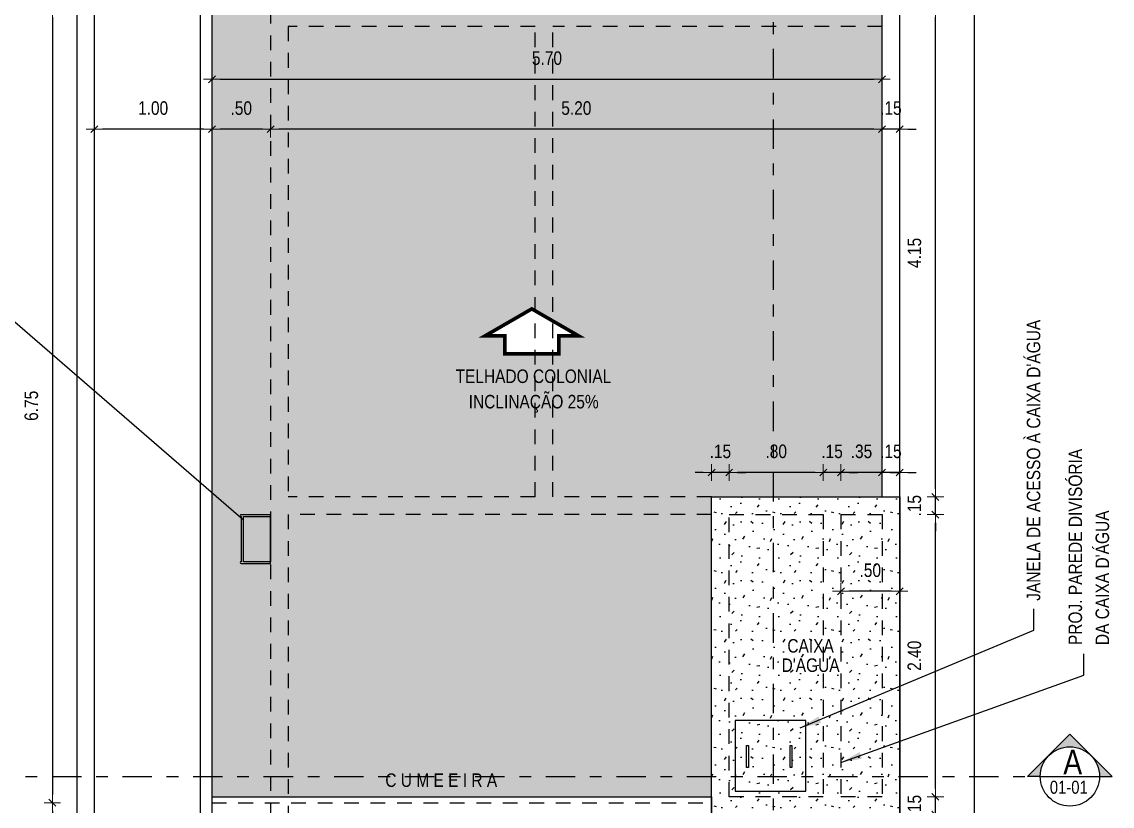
# Model space of a CAD drawing. Extents: x -415 to -176, y -135 to 749.
# Drawn here: x -410.1 to -400.82, y 734.41 to 741.08 of the extents above; entities that cross this region are included whole.
import ezdxf
from ezdxf.enums import TextEntityAlignment as Align

# ---------------------------------------------------------------- set-up
doc = ezdxf.new("R2010")
doc.units = 0
doc.header["$MEASUREMENT"] = 0
doc.header["$PDSIZE"] = -5
doc.linetypes.add('DASHDOT2', pattern=[0.5, 0.25, -0.125, 0, -0.125])
doc.linetypes.add('HIDDEN2', pattern=[0.1875, 0.125, -0.0625])
doc.layers.get('0').update_dxf_attribs({"linetype": 'CONTINUOUS'})
doc.layers.get('Defpoints').update_dxf_attribs({"linetype": 'CONTINUOUS'})
for name, color, linetype, lineweight in [('E-Cta-W', 7, 'CONTINUOUS', 20), ('E-Lay-9', 9, 'CONTINUOUS', 9), ('E-Pen-C', 4, 'CONTINUOUS', 15), ('E-Pen-G', 3, 'CONTINUOUS', 30), ('E-Txt-W', 7, 'CONTINUOUS', 20)]:
    doc.layers.add(name, color=color, linetype=linetype, lineweight=lineweight)
for name, color, linetype in [('E-txt-g', 3, 'CONTINUOUS'), ('LAYER4', 7, 'CONTINUOUS'), ('LAYER5', 8, 'CONTINUOUS'), ('LAYER7', 4, 'CONTINUOUS'), ('TEXTO3', 4, 'CONTINUOUS')]:
    doc.layers.add(name, color=color, linetype=linetype)
doc.styles.add('F2', font='swissc.ttf')
doc.styles.add('REG60', font='romans.shx', dxfattribs={"width": 0.8, "height": 0.15})
doc.styles.add('REG80', font='romans.shx', dxfattribs={"width": 0.8, "height": 0.2})
doc.dimstyles.new('DIMENSION-1', dxfattribs={"dimtxt": 0.11, "dimasz": 0.07, "dimexe": 1, "dimexo": 0, "dimgap": 0.12, "dimtad": 1, "dimzin": 7, "dimdsep": 46, "dimtxsty": 'F2', "dimblk1": 'TRACO', "dimblk2": 'TRACO', "dimsah": 1, "dimcen": 1, "dimse1": 1, "dimse2": 1, "dimclrd": 256, "dimclre": 256, "dimclrt": 6, "dimadec": 0, "dimazin": 0, "dimtfac": 1, "dimtix": 1, "dimtmove": 2, "dimatfit": 3, "dimldrblk": 'TRACO', "dimfxl": 1, "dimtolj": 1, "dimtzin": 0, "dimarcsym": 0})
doc.dimstyles.get("Standard").update_dxf_attribs({"dimtxt": 0.18, "dimasz": 0.18, "dimexe": 0.18, "dimexo": 0.0625, "dimgap": 0.09, "dimtad": 0, "dimtih": 1, "dimtoh": 1, "dimdec": 4, "dimzin": 0, "dimdsep": 46, "dimtxsty": 'Standard', "dimcen": 0.09, "dimadec": 0, "dimazin": 0, "dimtfac": 1, "dimtdec": 4, "dimtofl": 0, "dimtmove": 0, "dimatfit": 3, "dimfxl": 1, "dimtolj": 1, "dimtzin": 0, "dimarcsym": 0})

# ---------------------------------------------------------------- blocks, each defined once
blk = doc.blocks.new('TXT-AMB75')
at = {"layer": 'E-txt-g', "style": 'REG80', "width": 0.8, "flags": 8}
blk.add_attdef('TXT', text='', height=0.2, dxfattribs=at).set_placement((0.005, 0.296), align=Align.CENTER)
at = {"layer": 'E-Txt-W', "style": 'REG60', "width": 0.8, "flags": 8}
blk.add_attdef('TXT', text='', height=0.15, dxfattribs=at).set_placement((0.005, 0.027), align=Align.CENTER)
blk = doc.blocks.new('Seta')
at = {"const_width": 2}
blk.add_lwpolyline([(10, 15), (10, 25.98), (25, 0), (10, -25.98), (10, -15), (0, -15), (0, 15)], close=True, dxfattribs=at)
blk = doc.blocks.new('TRACO')
at = {"layer": 'E-Pen-C'}
for p, q in [((-1, 0), (1, 0)), ((0, 1), (0, -1))]:
    blk.add_line(p, q, dxfattribs=at)
at = {"layer": 'E-Pen-G'}
blk.add_line((-0.42, -0.42), (0.42, 0.42), dxfattribs=at)
blk = doc.blocks.new('*D386')
at = {"color": 4, "lineweight": -2}
for p, q in [((-402.328, 734.5571), (-402.328, 734.6271)), ((-402.328, 734.3371), (-402.328, 734.4871)), ((-402.328, 734.2671), (-402.328, 734.1971))]:
    blk.add_line(p, q, dxfattribs=at)
at = {"layer": 'Defpoints', "color": 0, "linetype": 'Continuous'}
for p in [(-402.7824, 734.4871), (-402.328, 734.4871), (-402.7824, 734.3371)]:
    blk.add_point(p, dxfattribs=at)
at = {"color": 4, "linetype": 'Continuous', "lineweight": -2, "xscale": 0.07, "yscale": 0.07, "zscale": 0.07}
for p, rotation in [((-402.328, 734.4871), 270), ((-402.328, 734.3371), 90)]:
    blk.add_blockref('TRACO', p, dxfattribs=dict(at, rotation=rotation))
at = {"color": 4, "linetype": 'Continuous', "insert": (-402.507, 734.4121), "char_height": 0.115, "attachment_point": 5, "rotation": 90, "style": 'F2'}
blk.add_mtext('\\A1;.15', dxfattribs=at)
blk = doc.blocks.new('*D387')
at = {"color": 4, "lineweight": -2}
blk.add_line((-402.328, 734.5571), (-402.328, 736.8171), dxfattribs=at)
at = {"layer": 'Defpoints', "color": 0, "linetype": 'Continuous'}
for p in [(-402.7824, 736.8871), (-402.328, 736.8871), (-402.7824, 734.4871)]:
    blk.add_point(p, dxfattribs=at)
at = {"color": 4, "linetype": 'Continuous', "lineweight": -2, "xscale": 0.07, "yscale": 0.07, "zscale": 0.07}
for p, rotation in [((-402.328, 736.8871), 90), ((-402.328, 734.4871), 270)]:
    blk.add_blockref('TRACO', p, dxfattribs=dict(at, rotation=rotation))
at = {"color": 4, "linetype": 'Continuous', "insert": (-402.5071, 735.6871), "char_height": 0.115, "attachment_point": 5, "rotation": 90, "style": 'F2'}
blk.add_mtext('\\A1;2.40', dxfattribs=at)
blk = doc.blocks.new('*D388')
at = {"color": 4, "lineweight": -2}
for p, q in [((-402.328, 737.1071), (-402.328, 737.1771)), ((-402.328, 736.8871), (-402.328, 737.0371)), ((-402.328, 736.8171), (-402.328, 736.7471))]:
    blk.add_line(p, q, dxfattribs=at)
at = {"layer": 'Defpoints', "color": 0, "linetype": 'Continuous'}
for p in [(-402.7824, 737.0371), (-402.328, 737.0371), (-402.7824, 736.8871)]:
    blk.add_point(p, dxfattribs=at)
at = {"color": 4, "linetype": 'Continuous', "lineweight": -2, "xscale": 0.07, "yscale": 0.07, "zscale": 0.07}
for p, rotation in [((-402.328, 737.0371), 270), ((-402.328, 736.8871), 90)]:
    blk.add_blockref('TRACO', p, dxfattribs=dict(at, rotation=rotation))
at = {"color": 4, "linetype": 'Continuous', "insert": (-402.507, 736.9621), "char_height": 0.115, "attachment_point": 5, "rotation": 90, "style": 'F2'}
blk.add_mtext('\\A1;.15', dxfattribs=at)
blk = doc.blocks.new('*D389')
at = {"color": 4, "lineweight": -2}
blk.add_line((-402.328, 737.1071), (-402.328, 741.1171), dxfattribs=at)
at = {"layer": 'Defpoints', "color": 0, "linetype": 'Continuous'}
for p in [(-402.7824, 741.1871), (-402.328, 741.1871), (-402.7824, 737.0371)]:
    blk.add_point(p, dxfattribs=at)
at = {"color": 4, "linetype": 'Continuous', "lineweight": -2, "xscale": 0.07, "yscale": 0.07, "zscale": 0.07}
for p, rotation in [((-402.328, 741.1871), 90), ((-402.328, 737.0371), 270)]:
    blk.add_blockref('TRACO', p, dxfattribs=dict(at, rotation=rotation))
at = {"color": 4, "linetype": 'Continuous', "insert": (-402.507, 739.1121), "char_height": 0.115, "attachment_point": 5, "rotation": 90, "style": 'F2'}
blk.add_mtext('\\A1;4.15', dxfattribs=at)
blk = doc.blocks.new('*D392')
at = {"color": 4, "lineweight": -2}
blk.add_line((-401.9982, 745.1171), (-401.9982, 720.2571), dxfattribs=at)
at = {"layer": 'Defpoints', "color": 0, "linetype": 'Continuous'}
for p in [(-402.6324, 745.1871), (-402.6324, 720.1871), (-401.9982, 720.1871)]:
    blk.add_point(p, dxfattribs=at)
at = {"color": 4, "linetype": 'Continuous', "lineweight": -2, "xscale": 0.07, "yscale": 0.07, "zscale": 0.07}
for p, rotation in [((-401.9982, 745.1871), 90), ((-401.9982, 720.1871), 270)]:
    blk.add_blockref('TRACO', p, dxfattribs=dict(at, rotation=rotation))
at = {"color": 4, "linetype": 'Continuous', "insert": (-402.1773, 732.6871), "char_height": 0.115, "attachment_point": 5, "rotation": 90, "style": 'F2'}
blk.add_mtext('\\A1;25.00', dxfattribs=at)
blk = doc.blocks.new('*D395')
at = {"color": 4, "lineweight": -2}
blk.add_line((-409.8386, 741.1171), (-409.8386, 734.5071), dxfattribs=at)
at = {"layer": 'Defpoints', "color": 0, "linetype": 'Continuous'}
for p in [(-407.9824, 741.1871), (-409.8386, 734.4371), (-408.4824, 734.4371)]:
    blk.add_point(p, dxfattribs=at)
at = {"color": 4, "linetype": 'Continuous', "lineweight": -2, "xscale": 0.07, "yscale": 0.07, "zscale": 0.07}
for p, rotation in [((-409.8386, 741.1871), 90), ((-409.8386, 734.4371), 270)]:
    blk.add_blockref('TRACO', p, dxfattribs=dict(at, rotation=rotation))
at = {"color": 4, "linetype": 'Continuous', "insert": (-410.0177, 737.8121), "char_height": 0.115, "attachment_point": 5, "rotation": 90, "style": 'F2'}
blk.add_mtext('\\A1;6.75', dxfattribs=at)
blk = doc.blocks.new('*D396')
at = {"color": 4, "lineweight": -2}
blk.add_line((-409.8386, 734.3671), (-409.8386, 730.8071), dxfattribs=at)
at = {"layer": 'Defpoints', "color": 0, "linetype": 'Continuous'}
for p in [(-408.4824, 734.4371), (-409.8386, 730.7371), (-407.9824, 730.7371)]:
    blk.add_point(p, dxfattribs=at)
at = {"color": 4, "linetype": 'Continuous', "lineweight": -2, "xscale": 0.07, "yscale": 0.07, "zscale": 0.07}
for p, rotation in [((-409.8386, 734.4371), 90), ((-409.8386, 730.7371), 270)]:
    blk.add_blockref('TRACO', p, dxfattribs=dict(at, rotation=rotation))
at = {"color": 4, "linetype": 'Continuous', "insert": (-410.0176, 732.5871), "char_height": 0.115, "attachment_point": 5, "rotation": 90, "style": 'F2'}
blk.add_mtext('\\A1;3.70', dxfattribs=at)
blk = doc.blocks.new('*D418')
at = {"color": 4, "lineweight": -2}
for p, q in [((-402.8524, 740.164), (-402.9224, 740.164)), ((-402.6324, 740.164), (-402.7824, 740.164)), ((-402.5624, 740.164), (-402.4924, 740.164))]:
    blk.add_line(p, q, dxfattribs=at)
at = {"layer": 'Defpoints', "color": 0, "linetype": 'Continuous'}
for p in [(-402.7824, 740.9823), (-402.6324, 740.9823), (-402.7824, 740.164)]:
    blk.add_point(p, dxfattribs=at)
at = {"color": 4, "linetype": 'Continuous', "lineweight": -2, "xscale": 0.07, "yscale": 0.07, "zscale": 0.07}
blk.add_blockref('TRACO', (-402.7824, 740.164), dxfattribs=at)
at = {"color": 4, "linetype": 'Continuous', "lineweight": -2, "xscale": 0.07, "yscale": 0.07, "zscale": 0.07, "rotation": 180}
blk.add_blockref('TRACO', (-402.6324, 740.164), dxfattribs=at)
at = {"color": 4, "linetype": 'Continuous', "insert": (-402.7074, 740.343), "char_height": 0.115, "attachment_point": 5, "style": 'F2'}
blk.add_mtext('\\A1;.15', dxfattribs=at)
blk = doc.blocks.new('*D419')
at = {"color": 4, "lineweight": -2}
blk.add_line((-402.8524, 740.164), (-407.9124, 740.164), dxfattribs=at)
at = {"layer": 'Defpoints', "color": 0, "linetype": 'Continuous'}
for p in [(-402.7824, 740.9823), (-407.9824, 740.164), (-407.9824, 740.164)]:
    blk.add_point(p, dxfattribs=at)
at = {"color": 4, "linetype": 'Continuous', "lineweight": -2, "xscale": 0.07, "yscale": 0.07, "zscale": 0.07, "rotation": 180}
blk.add_blockref('TRACO', (-407.9824, 740.164), dxfattribs=at)
at = {"color": 4, "linetype": 'Continuous', "lineweight": -2, "xscale": 0.07, "yscale": 0.07, "zscale": 0.07}
blk.add_blockref('TRACO', (-402.7824, 740.164), dxfattribs=at)
at = {"color": 4, "linetype": 'Continuous', "insert": (-405.3824, 740.3431), "char_height": 0.115, "attachment_point": 5, "style": 'F2'}
blk.add_mtext('\\A1;5.20', dxfattribs=at)
blk = doc.blocks.new('*D420')
at = {"color": 4, "lineweight": -2}
blk.add_line((-408.0524, 740.164), (-408.4124, 740.164), dxfattribs=at)
at = {"layer": 'Defpoints', "color": 0, "linetype": 'Continuous'}
for p in [(-408.4824, 740.164), (-407.9824, 740.164), (-408.4824, 740.05)]:
    blk.add_point(p, dxfattribs=at)
at = {"color": 4, "linetype": 'Continuous', "lineweight": -2, "xscale": 0.07, "yscale": 0.07, "zscale": 0.07, "rotation": 180}
blk.add_blockref('TRACO', (-408.4824, 740.164), dxfattribs=at)
at = {"color": 4, "linetype": 'Continuous', "lineweight": -2, "xscale": 0.07, "yscale": 0.07, "zscale": 0.07}
blk.add_blockref('TRACO', (-407.9824, 740.164), dxfattribs=at)
at = {"color": 4, "linetype": 'Continuous', "insert": (-408.2324, 740.3429), "char_height": 0.115, "attachment_point": 5, "style": 'F2'}
blk.add_mtext('\\A1;.50', dxfattribs=at)
blk = doc.blocks.new('*D421')
at = {"color": 4, "lineweight": -2}
blk.add_line((-408.5524, 740.164), (-409.4124, 740.164), dxfattribs=at)
at = {"layer": 'Defpoints', "color": 0, "linetype": 'Continuous'}
for p in [(-409.4824, 740.164), (-409.4824, 740.05), (-408.4824, 740.05)]:
    blk.add_point(p, dxfattribs=at)
at = {"color": 4, "linetype": 'Continuous', "lineweight": -2, "xscale": 0.07, "yscale": 0.07, "zscale": 0.07, "rotation": 180}
blk.add_blockref('TRACO', (-409.4824, 740.164), dxfattribs=at)
at = {"color": 4, "linetype": 'Continuous', "lineweight": -2, "xscale": 0.07, "yscale": 0.07, "zscale": 0.07}
blk.add_blockref('TRACO', (-408.4824, 740.164), dxfattribs=at)
at = {"color": 4, "linetype": 'Continuous', "insert": (-408.9824, 740.343), "char_height": 0.115, "attachment_point": 5, "style": 'F2'}
blk.add_mtext('\\A1;1.00', dxfattribs=at)
blk = doc.blocks.new('*D422')
at = {"color": 4, "lineweight": -2}
blk.add_line((-408.4124, 740.5887), (-402.8524, 740.5887), dxfattribs=at)
at = {"layer": 'Defpoints', "color": 0, "linetype": 'Continuous'}
for p in [(-408.4824, 740.5991), (-402.7824, 740.5991), (-402.7824, 740.5887)]:
    blk.add_point(p, dxfattribs=at)
at = {"color": 4, "linetype": 'Continuous', "lineweight": -2, "xscale": 0.07, "yscale": 0.07, "zscale": 0.07, "rotation": 180}
blk.add_blockref('TRACO', (-408.4824, 740.5887), dxfattribs=at)
at = {"color": 4, "linetype": 'Continuous', "lineweight": -2, "xscale": 0.07, "yscale": 0.07, "zscale": 0.07}
blk.add_blockref('TRACO', (-402.7824, 740.5887), dxfattribs=at)
at = {"color": 4, "linetype": 'Continuous', "insert": (-405.6324, 740.7676), "char_height": 0.115, "attachment_point": 5, "style": 'F2'}
blk.add_mtext('\\A1;5.70', dxfattribs=at)
blk = doc.blocks.new('A$C52F82244')
at = {"layer": 'LAYER5'}
blk.add_hatch(color=2, dxfattribs=at).paths.add_polyline_path([(0.5, 0.85), (0, 0.35), (0.15, 0.35, -1), (0.85, 0.35), (1, 0.35)])
at = {"layer": 'LAYER4', "color": 2}
blk.add_line((0.15, 0.35), (0.85, 0.35), dxfattribs=at)
at = {"layer": 'LAYER7', "color": 2}
for p, q in [((0.5, 0.85), (0, 0.35)), ((0.5, 0.85), (1, 0.35)), ((0.15, 0.35), (0, 0.35)), ((0.85, 0.35), (1, 0.35))]:
    blk.add_line(p, q, dxfattribs=at)
blk.add_circle((0.5, 0.35), 0.35, dxfattribs=at)
blk = doc.blocks.new('*D432')
at = {"color": 4, "lineweight": -2}
blk.add_line((-410.2114, 720.2571), (-410.2114, 745.1171), dxfattribs=at)
at = {"layer": 'Defpoints', "color": 0, "linetype": 'Continuous'}
for p in [(-410.2114, 745.1871), (-409.6324, 745.1871), (-409.6324, 720.1871)]:
    blk.add_point(p, dxfattribs=at)
at = {"color": 4, "linetype": 'Continuous', "lineweight": -2, "xscale": 0.07, "yscale": 0.07, "zscale": 0.07}
for p, rotation in [((-410.2114, 745.1871), 90), ((-410.2114, 720.1871), 270)]:
    blk.add_blockref('TRACO', p, dxfattribs=dict(at, rotation=rotation))
at = {"color": 4, "linetype": 'Continuous', "insert": (-410.3905, 732.6871), "char_height": 0.115, "attachment_point": 5, "rotation": 90, "style": 'F2'}
blk.add_mtext('\\A1;25.00', dxfattribs=at)
blk = doc.blocks.new('*D442')
at = {"color": 4, "lineweight": -2}
blk.add_line((-402.7024, 736.2348), (-403.0624, 736.2348), dxfattribs=at)
at = {"layer": 'Defpoints', "color": 0, "linetype": 'Continuous'}
for p in [(-403.1324, 736.4865), (-402.6324, 736.4865), (-403.1324, 736.2348)]:
    blk.add_point(p, dxfattribs=at)
at = {"color": 4, "linetype": 'Continuous', "lineweight": -2, "xscale": 0.07, "yscale": 0.07, "zscale": 0.07, "rotation": 180}
blk.add_blockref('TRACO', (-403.1324, 736.2348), dxfattribs=at)
at = {"color": 4, "linetype": 'Continuous', "lineweight": -2, "xscale": 0.07, "yscale": 0.07, "zscale": 0.07}
blk.add_blockref('TRACO', (-402.6324, 736.2348), dxfattribs=at)
at = {"color": 4, "linetype": 'Continuous', "insert": (-402.8824, 736.4137), "char_height": 0.115, "attachment_point": 5, "style": 'F2'}
blk.add_mtext('\\A1;.50', dxfattribs=at)
blk = doc.blocks.new('*D444')
at = {"color": 4, "lineweight": -2}
for p, q in [((-402.8524, 737.2453), (-402.9224, 737.2453)), ((-402.6324, 737.2453), (-402.7824, 737.2453)), ((-402.5624, 737.2453), (-402.4924, 737.2453))]:
    blk.add_line(p, q, dxfattribs=at)
at = {"layer": 'Defpoints', "color": 0, "linetype": 'Continuous'}
for p in [(-402.7824, 737.2453), (-402.7824, 737.0371), (-402.6324, 737.0371)]:
    blk.add_point(p, dxfattribs=at)
at = {"color": 4, "linetype": 'Continuous', "lineweight": -2, "xscale": 0.07, "yscale": 0.07, "zscale": 0.07}
blk.add_blockref('TRACO', (-402.7824, 737.2453), dxfattribs=at)
at = {"color": 4, "linetype": 'Continuous', "lineweight": -2, "xscale": 0.07, "yscale": 0.07, "zscale": 0.07, "rotation": 180}
blk.add_blockref('TRACO', (-402.6324, 737.2453), dxfattribs=at)
at = {"color": 4, "linetype": 'Continuous', "insert": (-402.7074, 737.4244), "char_height": 0.115, "attachment_point": 5, "style": 'F2'}
blk.add_mtext('\\A1;.15', dxfattribs=at)
blk = doc.blocks.new('*D445')
at = {"color": 4, "lineweight": -2}
for p, q in [((-403.2024, 737.2453), (-403.2724, 737.2453)), ((-402.7824, 737.2453), (-403.1324, 737.2453)), ((-402.7124, 737.2453), (-402.6424, 737.2453))]:
    blk.add_line(p, q, dxfattribs=at)
at = {"layer": 'Defpoints', "color": 0, "linetype": 'Continuous'}
for p in [(-403.1324, 737.2453), (-402.7824, 737.0371), (-403.1324, 736.8871)]:
    blk.add_point(p, dxfattribs=at)
at = {"color": 4, "linetype": 'Continuous', "lineweight": -2, "xscale": 0.07, "yscale": 0.07, "zscale": 0.07}
blk.add_blockref('TRACO', (-403.1324, 737.2453), dxfattribs=at)
at = {"color": 4, "linetype": 'Continuous', "lineweight": -2, "xscale": 0.07, "yscale": 0.07, "zscale": 0.07, "rotation": 180}
blk.add_blockref('TRACO', (-402.7824, 737.2453), dxfattribs=at)
at = {"color": 4, "linetype": 'Continuous', "insert": (-402.9574, 737.4243), "char_height": 0.115, "attachment_point": 5, "style": 'F2'}
blk.add_mtext('\\A1;.35', dxfattribs=at)
blk = doc.blocks.new('*D446')
at = {"color": 4, "lineweight": -2}
for p, q in [((-403.3524, 737.2453), (-403.4224, 737.2453)), ((-403.1324, 737.2453), (-403.2824, 737.2453)), ((-403.0624, 737.2453), (-402.9924, 737.2453))]:
    blk.add_line(p, q, dxfattribs=at)
at = {"layer": 'Defpoints', "color": 0, "linetype": 'Continuous'}
for p in [(-403.2824, 737.2453), (-403.2824, 736.8871), (-403.1324, 736.8871)]:
    blk.add_point(p, dxfattribs=at)
at = {"color": 4, "linetype": 'Continuous', "lineweight": -2, "xscale": 0.07, "yscale": 0.07, "zscale": 0.07}
blk.add_blockref('TRACO', (-403.2824, 737.2453), dxfattribs=at)
at = {"color": 4, "linetype": 'Continuous', "lineweight": -2, "xscale": 0.07, "yscale": 0.07, "zscale": 0.07, "rotation": 180}
blk.add_blockref('TRACO', (-403.1324, 737.2453), dxfattribs=at)
at = {"color": 4, "linetype": 'Continuous', "insert": (-403.2074, 737.4244), "char_height": 0.115, "attachment_point": 5, "style": 'F2'}
blk.add_mtext('\\A1;.15', dxfattribs=at)
blk = doc.blocks.new('*D447')
at = {"color": 4, "lineweight": -2}
blk.add_line((-403.3524, 737.2453), (-404.0124, 737.2453), dxfattribs=at)
at = {"layer": 'Defpoints', "color": 0, "linetype": 'Continuous'}
for p in [(-404.0824, 737.2453), (-404.0824, 736.8871), (-403.2824, 736.8871)]:
    blk.add_point(p, dxfattribs=at)
at = {"color": 4, "linetype": 'Continuous', "lineweight": -2, "xscale": 0.07, "yscale": 0.07, "zscale": 0.07, "rotation": 180}
blk.add_blockref('TRACO', (-404.0824, 737.2453), dxfattribs=at)
at = {"color": 4, "linetype": 'Continuous', "lineweight": -2, "xscale": 0.07, "yscale": 0.07, "zscale": 0.07}
blk.add_blockref('TRACO', (-403.2824, 737.2453), dxfattribs=at)
at = {"color": 4, "linetype": 'Continuous', "insert": (-403.6824, 737.4244), "char_height": 0.115, "attachment_point": 5, "style": 'F2'}
blk.add_mtext('\\A1;.80', dxfattribs=at)
blk = doc.blocks.new('*D448')
at = {"color": 4, "lineweight": -2}
for p, q in [((-404.3024, 737.2453), (-404.3724, 737.2453)), ((-404.0824, 737.2453), (-404.2324, 737.2453)), ((-404.0124, 737.2453), (-403.9424, 737.2453))]:
    blk.add_line(p, q, dxfattribs=at)
at = {"layer": 'Defpoints', "color": 0, "linetype": 'Continuous'}
for p in [(-404.2324, 737.2453), (-404.2324, 736.8871), (-404.0824, 736.8871)]:
    blk.add_point(p, dxfattribs=at)
at = {"color": 4, "linetype": 'Continuous', "lineweight": -2, "xscale": 0.07, "yscale": 0.07, "zscale": 0.07}
blk.add_blockref('TRACO', (-404.2324, 737.2453), dxfattribs=at)
at = {"color": 4, "linetype": 'Continuous', "lineweight": -2, "xscale": 0.07, "yscale": 0.07, "zscale": 0.07, "rotation": 180}
blk.add_blockref('TRACO', (-404.0824, 737.2453), dxfattribs=at)
at = {"color": 4, "linetype": 'Continuous', "insert": (-404.1574, 737.4244), "char_height": 0.115, "attachment_point": 5, "style": 'F2'}
blk.add_mtext('\\A1;.15', dxfattribs=at)

msp = doc.modelspace()

# ---------------------------------------------------------------- hatches: boundary and pattern name
at = {"linetype": 'Continuous'}
h = msp.add_hatch(dxfattribs=at)
h.set_pattern_fill('TROOF1', color=8, scale=0.15, angle=180, style=0, pattern_type=2)
h.set_pattern_definition([(180, (0, 0), (-0.15, -0.15), [0.048, -0.102]), (305.2176, (-0.144, -0.015), (-1.05000017453, 1.49999987498), [0.03121305, -3.0900849]), (340.71, (-0.126, -0.0405), (-2.550000777635, 0.8999979741), [0.0317844, -3.1466586]), (19.29, (-0.096, -0.051), (2.550000777635, 0.8999979741), [0.0317844, -3.1466586]), (54.7824, (-0.066, -0.0405), (1.05000017453, 1.49999987498), [0.03121305, -3.0900849]), (90, (-0.048, -0.015), (-0.15, 0.15), [0.015, -0.135]), (270, (-0.144, 2e-17), (0.15, -0.15), [0.015, -0.135]), (180, (-7e-19, -0.006), (-0.15, -0.15), [0.042, -0.108]), (306.3844, (-0.15, -0.018), (-1.650001937525, 2.24999858293), [0.0354012, -3.50472585]), (342.3499, (-0.129, -0.0465), (2.850000422915, -0.899998778574), [0.0346302, -3.42838875]), (17.6501, (-0.096, -0.057), (-2.850000422915, -0.899998778574), [0.0346302, -3.42838875]), (53.6156, (-0.063, -0.0465), (1.650001937525, 2.24999858293), [0.0354012, -3.50472585]), (90, (-0.042, -0.018), (-0.15, 0.15), [0.012, -0.138]), (270, (-0.15, -0.006), (0.15, -0.15), [0.012, -0.138]), (180, (-0.144, -0.006), (-0.15, -0.15), [0.006, -0.144]), (267.3974, (-0.042, -0.018), (0.1500021288, 3.149999897937), [0.13213635, -3.17127105]), (272.6026, (-0.15, -0.018), (0.1500021288, -3.149999897937), [0.13213635, -3.17127105]), (180, (-0.144, 2e-17), (-0.15, -0.15), [0.006, -0.144])])
h.paths.add_polyline_path([(-408.4824, 742.2871), (-405.6824, 742.2871), (-405.6824, 741.6871), (-402.7824, 741.6871), (-402.7824, 737.0371), (-404.2324, 737.0371), (-404.2324, 734.4871), (-408.4824, 734.4871)])
h.paths.add_polyline_path([(-406.393, 737.9732), (-405.1025, 737.9732), (-405.1025, 738.154), (-406.393, 738.154)], flags=24)
h.paths.add_polyline_path([(-406.3128, 737.71), (-405.1778, 737.71), (-405.1778, 737.979), (-406.3128, 737.979)], flags=24)
h.paths.add_polyline_path([(-405.9904, 738.4071), (-406.1583, 738.4071), (-405.7611, 738.6364), (-405.3639, 738.4071), (-405.5318, 738.4071), (-405.5318, 738.2542), (-405.9904, 738.2542)], flags=16)
h.paths.add_polyline_path([(-407.0177, 734.5389), (-406.0084, 734.5389), (-406.0084, 734.7197), (-407.0177, 734.7197)], flags=24)
h.paths.add_polyline_path([(-405.7943, 740.6465), (-405.47, 740.6465), (-405.47, 740.8873), (-405.7943, 740.8873)], flags=24)
h.paths.add_polyline_path([(-408.359, 740.2218), (-408.111, 740.2218), (-408.111, 740.4626), (-408.359, 740.4626)], flags=24)
h.paths.add_polyline_path([(-405.5443, 740.2219), (-405.22, 740.2219), (-405.22, 740.4628), (-405.5443, 740.4628)], flags=24)
h.paths.add_polyline_path([(-404.2835, 737.3032), (-404.0354, 737.3032), (-404.0354, 737.544), (-404.2835, 737.544)], flags=24)
h.paths.add_polyline_path([(-403.809, 737.3032), (-403.561, 737.3032), (-403.561, 737.544), (-403.809, 737.544)], flags=24)
h.paths.add_polyline_path([(-403.3335, 737.3032), (-403.0854, 737.3032), (-403.0854, 737.544), (-403.3335, 737.544)], flags=24)
h.paths.add_polyline_path([(-403.0835, 737.3031), (-402.8354, 737.3031), (-402.8354, 737.544), (-403.0835, 737.544)], flags=24)
h.paths.add_polyline_path([(-402.8335, 737.3032), (-402.5854, 737.3032), (-402.5854, 737.544), (-402.8335, 737.544)], flags=9)
h = msp.add_hatch(dxfattribs=at)
h.set_pattern_fill('STIP2', color=8, scale=0.5, angle=-90, style=0, pattern_type=2)
h.set_pattern_definition([(270, (0.435, -0.045), (0.5, -8e-17), [0, -0.5]), (270, (0.355, -0.105), (0.5, -8e-17), [0, -0.5]), (270, (0.235, -0.08), (0.5, -8e-17), [0, -0.5]), (270, (0.12, -0.255), (0.5, -8e-17), [0, -0.5]), (270, (0.3, -0.24), (0.5, -8e-17), [0, -0.5]), (270, (0.42, -0.375), (0.5, -8e-17), [0, -0.5]), (270, (0.455, -0.2), (0.5, -8e-17), [0, -0.5]), (270, (0.25, -0.41), (0.5, -8e-17), [0, -0.5]), (270, (0.09, -0.385), (0.5, -8e-17), [0, -0.5]), (270, (0.015, -0.015), (0.5, -8e-17), [0, -0.5]), (270, (0.115, -0.105), (0.5, -8e-17), [0, -0.5]), (270, (0.02, -0.175), (0.5, -8e-17), [0, -0.5]), (270, (0.34, -0.48), (0.5, -8e-17), [0, -0.5]), (270, (0.215, -0.32), (0.5, -8e-17), [0, -0.5]), (270, (0.38, -0.28), (0.5, -8e-17), [0, -0.5]), (270, (0.335, -0.365), (0.5, -8e-17), [0, -0.5]), (270, (0.2, -0.185), (0.5, -8e-17), [0, -0.5]), (270, (0.47, -0.325), (0.5, -8e-17), [0, -0.5]), (270, (0.175, -0.48), (0.5, -8e-17), [0, -0.5]), (270, (0.025, -0.465), (0.5, -8e-17), [0, -0.5]), (345.9638, (0.285, -0.09), (-1.500000273, 0.499999029), [0.0206155, -2.0409375]), (239.0362, (0.39, -0.175), (1.000001242, 1.499999011), [0.029155, -2.886321]), (248.1986, (0.275, -0.32), (-0.499999955, -1.500000137), [0.026926, -2.6656565]), (59.0362, (0.035, -0.325), (-1.000001242, -1.499999011), [0.029155, -2.886321]), (323.1301, (0.1, -0.17), (1.499999959, -1.000000062), [0.025, -2.475]), (225, (0.46, -0.435), (-2e-16, -0.50000015), [0.0282845, -0.6788225]), (11.3099, (0.15, -0.4), (2.000000376, 0.499998816), [0.025495, -2.5240145]), (233.1301, (0.17, -0.03), (-1.000000062, -1.499999959), [0.025, -2.475]), (225, (0.485, -0.09), (-2e-16, -0.50000015), [0.021213, -0.6858935])])
h.paths.add_polyline_path([(-404.2324, 737.0371), (-402.6324, 737.0371), (-402.6324, 734.3371), (-404.2324, 734.3371)])
h.paths.add_polyline_path([(-403.6021, 735.6808), (-403.178, 735.6808), (-403.178, 735.8616), (-403.6021, 735.8616)], flags=24)
h.paths.add_polyline_path([(-403.6571, 735.5093), (-403.123, 735.5093), (-403.123, 735.7328), (-403.6571, 735.7328)], flags=24)
h.paths.add_polyline_path([(-403.009, 736.2926), (-402.761, 736.2926), (-402.761, 736.5334), (-403.009, 736.5334)], flags=24)

# ---------------------------------------------------------------- linework, layer by layer
at = {"color": 7, "linetype": 'Continuous'}
msp.add_lwpolyline([(-407.9824, 736.4705), (-407.9824, 736.8865), (-408.2344, 736.8865, 1), (-408.2344, 736.8705), (-408.2344, 736.4865, 1), (-408.2344, 736.4705)], format="xyb", close=True, dxfattribs=at)
msp.add_lwpolyline([(-407.9824, 736.8705), (-407.9824, 736.4865), (-408.2144, 736.4865), (-408.2144, 736.8705)], close=True, dxfattribs=at)
at = {"color": 8, "linetype": 'Continuous'}
for points in [[(-404.0303, 734.5355), (-403.4303, 734.5355), (-403.4303, 735.1355), (-404.0303, 735.1355)], [(-403.9348, 734.9249), (-403.9192, 734.9249), (-403.9192, 734.7379), (-403.9348, 734.7379)], [(-403.5648, 734.9249), (-403.5492, 734.9249), (-403.5492, 734.7379), (-403.5648, 734.7379)]]:
    msp.add_lwpolyline(points, close=True, dxfattribs=at)
at = {"layer": 'TEXTO3', "color": 2, "linetype": 'DASHDOT2'}
for p, q in [((-403.7046, 711.7978), (-403.7046, 746.5191)), ((-410.4421, 734.6607), (-400.8248, 734.6607))]:
    msp.add_line(p, q, dxfattribs=at)
at = {"layer": 'TEXTO3', "color": 7}
for p, q in [((-409.6324, 745.1871), (-409.6324, 720.6371)), ((-409.4824, 745.0371), (-409.4824, 720.6371))]:
    msp.add_line(p, q, dxfattribs=at)
at = {"layer": 'TEXTO3', "color": 8}
msp.add_line((-408.5824, 742.3871), (-408.5824, 730.1371), dxfattribs=at)
at = {"layer": 'TEXTO3', "color": 2}
for p, q in [((-402.7824, 737.0371), (-402.7824, 741.8371)), ((-402.6324, 734.4871), (-402.6324, 741.8371)), ((-408.4824, 741.6871), (-408.4824, 730.2371)), ((-408.4824, 734.4871), (-404.2324, 734.4871))]:
    msp.add_line(p, q, dxfattribs=at)
at = {"layer": 'TEXTO3', "color": 7, "linetype": 'HIDDEN2'}
for p, q in [((-407.9824, 741.1871), (-407.9824, 730.7371)), ((-407.8324, 741.0371), (-407.8324, 737.0371)), ((-405.7324, 741.0371), (-407.8324, 741.0371)), ((-405.7324, 737.0371), (-405.7324, 741.0371)), ((-402.7824, 741.0371), (-405.5824, 741.0371)), ((-405.5824, 737.0371), (-405.5824, 741.0371)), ((-405.7324, 737.0371), (-407.8324, 737.0371)), ((-404.2324, 737.0371), (-405.5824, 737.0371)), ((-404.2324, 736.8871), (-407.8324, 736.8871)), ((-407.8324, 736.8871), (-407.8324, 730.8871))]:
    msp.add_line(p, q, dxfattribs=at)
at = {"layer": 'TEXTO3', "color": 8, "linetype": 'HIDDEN2'}
for p, q in [((-403.2824, 736.8871), (-403.2824, 734.4871)), ((-403.1324, 736.8871), (-403.1324, 734.4871)), ((-408.4824, 734.4371), (-404.2324, 734.4371))]:
    msp.add_line(p, q, dxfattribs=at)
at = {"layer": 'TEXTO3', "color": 5}
for p, q in [((-404.2324, 734.4871), (-404.2324, 733.1871)), ((-402.6324, 733.1871), (-402.6324, 734.4871))]:
    msp.add_line(p, q, dxfattribs=at)
msp.add_lwpolyline([(-404.2324, 737.0371), (-402.6324, 737.0371), (-402.6324, 734.3371), (-404.2324, 734.3371)], close=True, dxfattribs=at)
at = {"layer": 'TEXTO3', "color": 8, "linetype": 'HIDDEN2'}
for points in [[(-403.2824, 734.4871), (-404.0824, 734.4871), (-404.0824, 736.8871), (-403.2824, 736.8871)], [(-403.1324, 736.8871), (-402.7824, 736.8871), (-402.7824, 734.4871), (-403.1324, 734.4871)]]:
    msp.add_lwpolyline(points, dxfattribs=at)

# ---------------------------------------------------------------- block references
ref = msp.add_blockref('TXT-AMB75', (-405.7453, 737.79), dxfattribs=dict(xscale=-0.7290000000000001, yscale=0.7290000000000001, zscale=0.7290000000000001))
ref.add_attrib('TXT', 'TELHADO COLONIAL', dxfattribs={"layer": 'E-txt-g', "color": 2, "height": 0.115, "style": 'F2'}).set_placement((-405.7477, 738.0061), align=Align.CENTER)
ref.add_attrib('TXT', 'INCLINAÇÃO 25%', dxfattribs={"layer": 'E-Txt-W', "height": 0.115, "style": 'F2'}).set_placement((-405.7453, 737.79), align=Align.CENTER)
ref = msp.add_blockref('TXT-AMB75', (-403.394, 735.4976), dxfattribs=dict(xscale=0.7290000000000001, yscale=0.7290000000000001, zscale=0.7290000000000001))
ref.add_attrib('TXT', 'CAIXA', dxfattribs={"layer": 'E-txt-g', "color": 2, "height": 0.115, "style": 'F2'}).set_placement((-403.39, 735.7137), align=Align.CENTER)
ref = msp.add_blockref('TXT-AMB75', (-403.394, 735.3333), dxfattribs=dict(xscale=0.7290000000000001, yscale=0.7290000000000001, zscale=0.7290000000000001))
ref.add_attrib('TXT', "D'ÁGUA", dxfattribs={"layer": 'E-txt-g', "color": 2, "height": 0.115, "style": 'F2'}).set_placement((-403.39, 735.5494), align=Align.CENTER)
ref = msp.add_blockref('TXT-AMB75', (-406.5171, 734.3557), dxfattribs=dict(xscale=0.7290000000000001, yscale=0.7290000000000001, zscale=0.7290000000000001))
ref.add_attrib('TXT', 'C U M E E I R A ', dxfattribs={"layer": 'E-txt-g', "color": 2, "height": 0.115, "style": 'F2'}).set_placement((-406.5131, 734.5718), align=Align.CENTER)
at = {"layer": 'E-Lay-9', "color": 6, "xscale": 0.01528799999998609, "yscale": 0.01528799999998609, "zscale": 0.01528799999998609, "rotation": 89.99999999999997}
msp.add_blockref('Seta', (-405.7611, 738.2542), dxfattribs=at)
at = {"layer": 'LAYER4', "color": 2, "xscale": 0.7200000000000001, "yscale": 0.7200000000000001, "zscale": 0.7200000000000001}
msp.add_blockref('A$C52F82244', (-401.5448, 734.4087), dxfattribs=at)

# ---------------------------------------------------------------- texts
at = {"color": 4, "linetype": 'Continuous', "style": 'F2'}
for s, p in [("JANELA DE ACESSO À CAIXA D'ÁGUA", (-401.4363, 736.1542)), ('PROJ. PAREDE DIVISÓRIA', (-401.0811, 735.7776)), ("DA CAIXA D'ÁGUA", (-400.8512, 735.7773))]:
    msp.add_text(s, height=0.115, rotation=90, dxfattribs=at).set_placement(p)
at = {"color": 7, "style": 'F2'}
for s, height, p in [('A', 0.2101, (-401.2407, 734.6783)), ('01-01', 0.11, (-401.3551, 734.5139))]:
    msp.add_text(s, height=height, dxfattribs=at).set_placement(p)

# ---------------------------------------------------------------- dimensions: what is measured, and where the dimension line sits
at = {"color": 8, "linetype": 'Continuous'}
for base, p1, p2, picture, middle in [((-410.2114, 745.1871), (-409.6324, 720.1871), (-409.6324, 745.1871), '*D432', (-410.3905, 732.6871)), ((-401.9982, 720.1871), (-402.6324, 745.1871), (-402.6324, 720.1871), '*D392', (-402.1773, 732.6871)), ((-409.8386, 734.4371), (-407.9824, 741.1871), (-408.4824, 734.4371), '*D395', (-410.0177, 737.8121)), ((-402.328, 741.1871), (-402.7824, 737.0371), (-402.7824, 741.1871), '*D389', (-402.507, 739.1121)), ((-402.328, 737.0371), (-402.7824, 736.8871), (-402.7824, 737.0371), '*D388', (-402.507, 736.9621)), ((-402.328, 736.8871), (-402.7824, 734.4871), (-402.7824, 736.8871), '*D387', (-402.5071, 735.6871)), ((-402.328, 734.4871), (-402.7824, 734.3371), (-402.7824, 734.4871), '*D386', (-402.507, 734.4121)), ((-409.8386, 730.7371), (-408.4824, 734.4371), (-407.9824, 730.7371), '*D396', (-410.0176, 732.5871))]:
    dim = msp.add_linear_dim(base=base, p1=p1, p2=p2, angle=90, dimstyle='DIMENSION-1', override={"dimtxt": 0.115, "dimclrd": 4, "dimclrt": 4, "dimadec": 8, "dimfxl": 0.04, "dimfxlon": 1}, dxfattribs=at)
    dim.commit()
    dim.dimension.update_dxf_attribs({"geometry": picture, "text_midpoint": middle})
for base, p1, p2, picture, middle in [((-407.9824, 740.164), (-402.7824, 740.9823), (-407.9824, 740.164), '*D419', (-405.3824, 740.3431)), ((-402.7824, 740.164), (-402.6324, 740.9823), (-402.7824, 740.9823), '*D418', (-402.7074, 740.343)), ((-402.7824, 740.5887), (-408.4824, 740.5991), (-402.7824, 740.5991), '*D422', (-405.6324, 740.7676)), ((-409.4824, 740.164), (-408.4824, 740.05), (-409.4824, 740.05), '*D421', (-408.9824, 740.343)), ((-408.4824, 740.164), (-407.9824, 740.164), (-408.4824, 740.05), '*D420', (-408.2324, 740.3429)), ((-404.2324, 737.2453), (-404.0824, 736.8871), (-404.2324, 736.8871), '*D448', (-404.1574, 737.4244)), ((-404.0824, 737.2453), (-403.2824, 736.8871), (-404.0824, 736.8871), '*D447', (-403.6824, 737.4244)), ((-403.2824, 737.2453), (-403.1324, 736.8871), (-403.2824, 736.8871), '*D446', (-403.2074, 737.4244)), ((-403.1324, 737.2453), (-402.7824, 737.0371), (-403.1324, 736.8871), '*D445', (-402.9574, 737.4243)), ((-402.7824, 737.2453), (-402.6324, 737.0371), (-402.7824, 737.0371), '*D444', (-402.7074, 737.4244)), ((-403.1324, 736.2348), (-402.6324, 736.4865), (-403.1324, 736.4865), '*D442', (-402.8824, 736.4137))]:
    dim = msp.add_linear_dim(base=base, p1=p1, p2=p2, dimstyle='DIMENSION-1', override={"dimtxt": 0.115, "dimclrd": 4, "dimclrt": 4, "dimadec": 8, "dimfxl": 0.04, "dimfxlon": 1}, dxfattribs=at)
    dim.commit()
    dim.dimension.update_dxf_attribs({"geometry": picture, "text_midpoint": middle})

# ---------------------------------------------------------------- leaders
at = {"layer": 'E-Cta-W', "color": 4}
msp.add_leader([(-408.2144, 736.8405), (-410.4557, 738.7807), (-410.4539, 738.8734)], dimstyle='Standard', dxfattribs=at)
at = {"layer": 'E-Cta-W', "color": 4, "annotation_type": 0, "has_hookline": 1, "hookline_direction": 0, "horizontal_direction": (0, 1, 0)}
for points in [[(-403.4778, 735.0733), (-401.4907, 735.9048), (-401.4907, 736.0848)], [(-403.1324, 734.7791), (-401.065, 735.5225), (-401.065, 735.7025)]]:
    msp.add_leader(points, dimstyle='Standard', dxfattribs=at)

doc.saveas('drawing.dxf')
